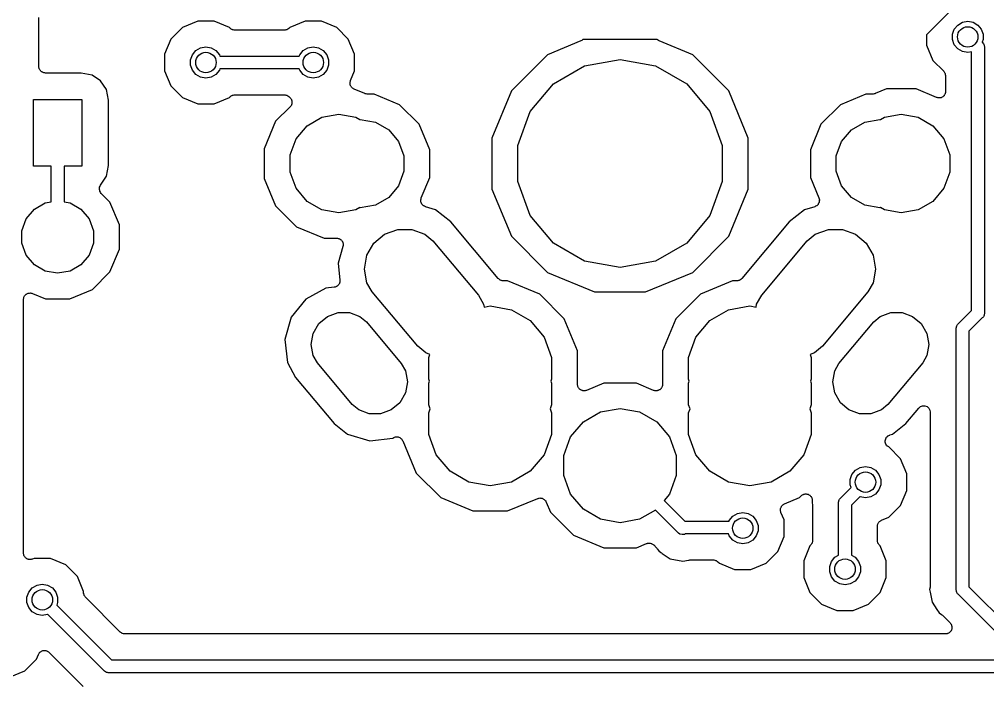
# Model space of a CAD drawing. Extents: x 61 to 194, y -153 to -61.
# Drawn here: x 134.25 to 153.19, y -120.52 to -107.56 of the extents above; entities that cross this region are included whole.
import ezdxf

# ---------------------------------------------------------------- set-up
doc = ezdxf.new("R2010")
doc.units = 0
doc.header["$MEASUREMENT"] = 0
doc.layers.add('BLACK', color=7, linetype='CONTINUOUS')

msp = doc.modelspace()

# ---------------------------------------------------------------- linework, layer by layer
at = {"layer": 'BLACK', "linetype": 'CONTINUOUS'}
for p, q in [((152.569, -107.284), (151.992, -107.862)), ((134.633, -108.478), (134.633, -107.522)), ((137.442, -107.715), (137.215, -107.942)), ((137.739, -107.592), (137.442, -107.715)), ((138.061, -107.592), (137.739, -107.592)), ((138.358, -107.715), (138.061, -107.592)), ((138.372, -107.73), (138.358, -107.715)), ((138.377, -107.733), (138.372, -107.73)), ((138.381, -107.737), (138.377, -107.733)), ((138.395, -107.746), (138.381, -107.737)), ((138.409, -107.755), (138.395, -107.746)), ((138.414, -107.757), (138.409, -107.755)), ((138.419, -107.759), (138.414, -107.757)), ((138.435, -107.762), (138.419, -107.759)), ((139.481, -107.759), (139.465, -107.762)), ((139.486, -107.757), (139.481, -107.759)), ((139.491, -107.755), (139.486, -107.757)), ((139.505, -107.746), (139.491, -107.755)), ((139.519, -107.737), (139.505, -107.746)), ((139.523, -107.733), (139.519, -107.737)), ((139.528, -107.73), (139.523, -107.733)), ((139.542, -107.715), (139.528, -107.73)), ((139.839, -107.592), (139.542, -107.715)), ((140.161, -107.592), (139.839, -107.592)), ((140.458, -107.715), (140.161, -107.592)), ((140.685, -107.942), (140.458, -107.715)), ((152.5, -107.847), (152.536, -107.748)), ((152.536, -107.748), (152.604, -107.667)), ((152.604, -107.667), (152.696, -107.614)), ((152.696, -107.614), (152.8, -107.595)), ((152.8, -107.595), (152.904, -107.614)), ((152.904, -107.614), (152.996, -107.667)), ((152.996, -107.667), (153.064, -107.748)), ((153.064, -107.748), (153.1, -107.847)), ((137.215, -107.942), (137.092, -108.239)), ((138.451, -107.767), (138.435, -107.762)), ((138.457, -107.766), (138.451, -107.767)), ((138.462, -107.767), (138.457, -107.766)), ((139.438, -107.767), (138.462, -107.767)), ((139.443, -107.766), (139.438, -107.767)), ((139.449, -107.767), (139.443, -107.766)), ((139.465, -107.762), (139.449, -107.767)), ((140.808, -108.239), (140.685, -107.942)), ((151.992, -107.862), (151.992, -108.061)), ((152.5, -107.953), (152.5, -107.847)), ((153.1, -107.847), (153.1, -107.953)), ((137.704, -108.167), (137.796, -108.114)), ((137.796, -108.114), (137.9, -108.095)), ((137.9, -108.095), (138.004, -108.114)), ((138.004, -108.114), (138.096, -108.167)), ((139.804, -108.167), (139.896, -108.114)), ((139.896, -108.114), (140, -108.095)), ((140, -108.095), (140.104, -108.114)), ((140.104, -108.114), (140.196, -108.167)), ((145.235, -107.977), (144.579, -108.249)), ((145.251, -107.967), (145.235, -107.977)), ((145.268, -107.957), (145.251, -107.967)), ((145.27, -107.955), (145.268, -107.957)), ((145.272, -107.954), (145.27, -107.955)), ((145.275, -107.95), (145.272, -107.954)), ((146.725, -107.95), (145.275, -107.95)), ((146.728, -107.954), (146.725, -107.95)), ((146.73, -107.955), (146.728, -107.954)), ((146.732, -107.957), (146.73, -107.955)), ((146.749, -107.967), (146.732, -107.957)), ((146.765, -107.977), (146.749, -107.967)), ((147.421, -108.249), (146.765, -107.977)), ((151.992, -108.061), (152.115, -108.358)), ((152.536, -108.052), (152.5, -107.953)), ((152.604, -108.133), (152.536, -108.052)), ((152.696, -108.186), (152.604, -108.133)), ((153.1, -107.953), (153.081, -108.004)), ((153.081, -108.004), (153.085, -108.008)), ((153.085, -108.008), (153.097, -108.018)), ((153.097, -108.018), (153.106, -108.033)), ((153.106, -108.033), (153.115, -108.046)), ((153.115, -108.046), (153.116, -108.052)), ((153.116, -108.052), (153.119, -108.057)), ((153.119, -108.057), (153.122, -108.073)), ((153.122, -108.073), (153.126, -108.089)), ((153.126, -108.089), (153.125, -108.105)), ((153.125, -108.105), (153.125, -113.295)), ((137.092, -108.239), (137.092, -108.561)), ((137.6, -108.347), (137.636, -108.248)), ((137.636, -108.248), (137.704, -108.167)), ((138.096, -108.167), (138.164, -108.248)), ((138.164, -108.248), (138.174, -108.275)), ((138.174, -108.275), (139.726, -108.275)), ((139.726, -108.275), (139.736, -108.248)), ((139.736, -108.248), (139.804, -108.167)), ((140.196, -108.167), (140.264, -108.248)), ((140.264, -108.248), (140.3, -108.347)), ((140.808, -108.561), (140.808, -108.239)), ((144.579, -108.249), (143.874, -108.954)), ((148.126, -108.954), (147.421, -108.249)), ((152.8, -108.205), (152.696, -108.186)), ((152.875, -108.191), (152.8, -108.205)), ((152.875, -113.248), (152.875, -108.191)), ((134.635, -108.489), (134.633, -108.478)), ((134.635, -108.5), (134.635, -108.489)), ((134.639, -108.51), (134.635, -108.5)), ((134.641, -108.521), (134.639, -108.51)), ((137.6, -108.453), (137.6, -108.347)), ((137.636, -108.552), (137.6, -108.453)), ((140.3, -108.453), (140.264, -108.552)), ((140.3, -108.347), (140.3, -108.453)), ((144.695, -108.819), (145.305, -108.467)), ((145.305, -108.467), (146, -108.344)), ((146, -108.344), (146.695, -108.467)), ((146.695, -108.467), (147.305, -108.819)), ((152.115, -108.358), (152.33, -108.572)), ((134.646, -108.531), (134.641, -108.521)), ((134.65, -108.541), (134.646, -108.531)), ((134.657, -108.55), (134.65, -108.541)), ((134.663, -108.559), (134.657, -108.55)), ((134.671, -108.566), (134.663, -108.559)), ((134.678, -108.575), (134.671, -108.566)), ((134.688, -108.58), (134.678, -108.575)), ((134.696, -108.588), (134.688, -108.58)), ((134.707, -108.591), (134.696, -108.588)), ((134.717, -108.597), (134.707, -108.591)), ((134.728, -108.599), (134.717, -108.597)), ((134.738, -108.603), (134.728, -108.599)), ((134.749, -108.603), (134.738, -108.603)), ((134.76, -108.605), (134.749, -108.603)), ((135.462, -108.605), (134.76, -108.605)), ((135.673, -108.646), (135.462, -108.605)), ((135.841, -108.759), (135.673, -108.646)), ((137.092, -108.561), (137.215, -108.858)), ((137.704, -108.633), (137.636, -108.552)), ((137.796, -108.686), (137.704, -108.633)), ((137.9, -108.705), (137.796, -108.686)), ((138.004, -108.686), (137.9, -108.705)), ((138.096, -108.633), (138.004, -108.686)), ((138.164, -108.552), (138.096, -108.633)), ((138.174, -108.525), (138.164, -108.552)), ((139.726, -108.525), (138.174, -108.525)), ((139.736, -108.552), (139.726, -108.525)), ((139.804, -108.633), (139.736, -108.552)), ((139.896, -108.686), (139.804, -108.633)), ((140, -108.705), (139.896, -108.686)), ((140.104, -108.686), (140, -108.705)), ((140.196, -108.633), (140.104, -108.686)), ((140.264, -108.552), (140.196, -108.633)), ((140.728, -108.754), (140.808, -108.561)), ((152.33, -108.572), (152.333, -108.577)), ((152.333, -108.577), (152.337, -108.581)), ((152.337, -108.581), (152.346, -108.595)), ((152.346, -108.595), (152.355, -108.609)), ((152.355, -108.609), (152.357, -108.614)), ((152.357, -108.614), (152.359, -108.619)), ((152.359, -108.619), (152.362, -108.635)), ((152.362, -108.635), (152.367, -108.651)), ((152.367, -108.651), (152.366, -108.657)), ((152.366, -108.657), (152.367, -108.662)), ((152.367, -108.662), (152.367, -108.966)), ((135.954, -108.927), (135.841, -108.759)), ((137.215, -108.858), (137.442, -109.085)), ((140.718, -108.797), (140.721, -108.786)), ((140.72, -108.808), (140.718, -108.797)), ((140.719, -108.819), (140.72, -108.808)), ((140.723, -108.83), (140.719, -108.819)), ((140.721, -108.775), (140.726, -108.765)), ((140.721, -108.786), (140.721, -108.775)), ((140.724, -108.841), (140.723, -108.83)), ((140.729, -108.85), (140.724, -108.841)), ((140.726, -108.765), (140.728, -108.754)), ((140.733, -108.861), (140.729, -108.85)), ((140.739, -108.87), (140.733, -108.861)), ((140.745, -108.88), (140.739, -108.87)), ((140.753, -108.887), (140.745, -108.88)), ((140.76, -108.896), (140.753, -108.887)), ((140.769, -108.902), (140.76, -108.896)), ((144.241, -109.36), (144.695, -108.819)), ((147.305, -108.819), (147.759, -109.36)), ((135.995, -109.138), (135.954, -108.927)), ((137.442, -109.085), (137.739, -109.208)), ((138.061, -109.208), (138.358, -109.085)), ((138.358, -109.085), (138.372, -109.07)), ((138.372, -109.07), (138.377, -109.067)), ((138.377, -109.067), (138.381, -109.063)), ((138.381, -109.063), (138.395, -109.054)), ((138.395, -109.054), (138.409, -109.045)), ((138.409, -109.045), (138.414, -109.043)), ((138.414, -109.043), (138.419, -109.041)), ((138.419, -109.041), (138.435, -109.038)), ((138.435, -109.038), (138.451, -109.033)), ((138.451, -109.033), (138.457, -109.034)), ((138.457, -109.034), (138.462, -109.033)), ((138.462, -109.033), (139.438, -109.033)), ((139.438, -109.033), (139.443, -109.034)), ((139.443, -109.034), (139.449, -109.033)), ((139.449, -109.033), (139.465, -109.038)), ((139.465, -109.038), (139.481, -109.041)), ((139.481, -109.041), (139.486, -109.043)), ((139.486, -109.043), (139.491, -109.045)), ((139.491, -109.045), (139.505, -109.054)), ((139.505, -109.054), (139.519, -109.063)), ((139.519, -109.063), (139.523, -109.067)), ((139.523, -109.067), (139.528, -109.07)), ((139.528, -109.07), (139.545, -109.088)), ((140.777, -108.91), (140.769, -108.902)), ((140.787, -108.914), (140.777, -108.91)), ((140.797, -108.92), (140.787, -108.914)), ((141.008, -109.007), (140.797, -108.92)), ((141.011, -109.008), (141.008, -109.007)), ((141.013, -109.009), (141.011, -109.008)), ((141.032, -109.013), (141.013, -109.009)), ((141.051, -109.017), (141.032, -109.013)), ((141.054, -109.017), (141.051, -109.017)), ((141.057, -109.017), (141.054, -109.017)), ((141.19, -109.017), (141.057, -109.017)), ((141.689, -109.224), (141.19, -109.017)), ((143.874, -108.954), (143.492, -109.876)), ((148.508, -109.876), (148.126, -108.954)), ((150.81, -109.017), (150.311, -109.224)), ((150.943, -109.017), (150.81, -109.017)), ((150.946, -109.017), (150.943, -109.017)), ((150.949, -109.017), (150.946, -109.017)), ((150.968, -109.013), (150.949, -109.017)), ((150.987, -109.009), (150.968, -109.013)), ((150.989, -109.008), (150.987, -109.009)), ((150.992, -109.007), (150.989, -109.008)), ((151.21, -108.917), (150.992, -109.007)), ((151.79, -108.917), (151.21, -108.917)), ((152.191, -109.083), (151.79, -108.917)), ((152.205, -109.086), (152.191, -109.083)), ((152.29, -109.081), (152.278, -109.087)), ((152.303, -109.076), (152.29, -109.081)), ((152.31, -109.071), (152.303, -109.076)), ((152.317, -109.067), (152.31, -109.071)), ((152.327, -109.056), (152.317, -109.067)), ((152.337, -109.048), (152.327, -109.056)), ((152.341, -109.04), (152.337, -109.048)), ((152.347, -109.034), (152.341, -109.04)), ((152.352, -109.021), (152.347, -109.034)), ((152.359, -109.009), (152.352, -109.021)), ((152.361, -109.001), (152.359, -109.009)), ((152.364, -108.993), (152.361, -109.001)), ((152.365, -108.98), (152.364, -108.993)), ((152.367, -108.966), (152.365, -108.98)), ((134.525, -110.425), (134.525, -109.125)), ((134.525, -109.125), (135.475, -109.125)), ((135.475, -109.125), (135.475, -110.425)), ((135.995, -110.412), (135.995, -109.138)), ((137.739, -109.208), (138.061, -109.208)), ((139.545, -109.268), (139.264, -109.549)), ((139.545, -109.088), (139.552, -109.097)), ((139.552, -109.259), (139.545, -109.268)), ((139.552, -109.097), (139.56, -109.105)), ((139.56, -109.251), (139.552, -109.259)), ((139.56, -109.105), (139.564, -109.115)), ((139.564, -109.241), (139.56, -109.251)), ((139.564, -109.115), (139.571, -109.124)), ((139.571, -109.232), (139.564, -109.241)), ((139.571, -109.124), (139.574, -109.135)), ((139.574, -109.221), (139.571, -109.232)), ((139.574, -109.135), (139.578, -109.145)), ((139.578, -109.211), (139.574, -109.221)), ((139.578, -109.145), (139.579, -109.156)), ((139.579, -109.2), (139.578, -109.211)), ((139.579, -109.156), (139.582, -109.167)), ((139.582, -109.189), (139.579, -109.2)), ((139.582, -109.167), (139.581, -109.178)), ((139.581, -109.178), (139.582, -109.189)), ((142.071, -109.606), (141.689, -109.224)), ((150.311, -109.224), (149.929, -109.606)), ((152.218, -109.091), (152.205, -109.086)), ((152.226, -109.091), (152.218, -109.091)), ((152.234, -109.093), (152.226, -109.091)), ((152.248, -109.091), (152.234, -109.093)), ((152.262, -109.091), (152.248, -109.091)), ((152.27, -109.088), (152.262, -109.091)), ((152.278, -109.087), (152.27, -109.088)), ((140.17, -109.469), (140.5, -109.41)), ((140.5, -109.41), (140.83, -109.469)), ((144, -110.022), (144.241, -109.36)), ((147.759, -109.36), (148, -110.022)), ((151.17, -109.469), (151.5, -109.41)), ((151.5, -109.41), (151.83, -109.469)), ((139.264, -109.549), (139.042, -110.085)), ((139.665, -109.893), (139.88, -109.636)), ((139.88, -109.636), (140.17, -109.469)), ((140.83, -109.469), (140.909, -109.514)), ((140.909, -109.514), (140.92, -109.512)), ((140.92, -109.512), (141.215, -109.564)), ((141.215, -109.564), (141.475, -109.714)), ((142.278, -110.105), (142.071, -109.606)), ((149.929, -109.606), (149.722, -110.105)), ((150.525, -109.714), (150.785, -109.564)), ((150.785, -109.564), (151.08, -109.512)), ((151.08, -109.512), (151.091, -109.514)), ((151.091, -109.514), (151.17, -109.469)), ((151.83, -109.469), (152.12, -109.636)), ((152.12, -109.636), (152.335, -109.893)), ((141.475, -109.714), (141.667, -109.943)), ((150.333, -109.943), (150.525, -109.714)), ((139.55, -110.207), (139.665, -109.893)), ((141.667, -109.943), (141.77, -110.225)), ((143.492, -109.876), (143.492, -110.874)), ((144, -110.728), (144, -110.022)), ((148, -110.022), (148, -110.728)), ((148.508, -110.874), (148.508, -109.876)), ((150.23, -110.225), (150.333, -109.943)), ((152.335, -109.893), (152.45, -110.207)), ((139.042, -110.085), (139.042, -110.665)), ((139.55, -110.543), (139.55, -110.207)), ((142.278, -110.645), (142.278, -110.105)), ((149.722, -110.105), (149.722, -110.645)), ((152.45, -110.207), (152.45, -110.543)), ((141.77, -110.225), (141.77, -110.525)), ((150.23, -110.525), (150.23, -110.225)), ((134.875, -110.425), (134.525, -110.425)), ((134.875, -111.123), (134.875, -110.425)), ((135.475, -110.425), (135.125, -110.425)), ((135.125, -110.425), (135.125, -111.123)), ((135.954, -110.623), (135.995, -110.412)), ((139.665, -110.857), (139.55, -110.543)), ((141.77, -110.525), (141.667, -110.807)), ((150.333, -110.807), (150.23, -110.525)), ((152.45, -110.543), (152.335, -110.857)), ((135.838, -110.797), (135.954, -110.623)), ((139.042, -110.665), (139.264, -111.201)), ((142.111, -111.047), (142.278, -110.645)), ((144.241, -111.39), (144, -110.728)), ((148, -110.728), (147.759, -111.39)), ((149.722, -110.645), (149.889, -111.047)), ((135.817, -110.878), (135.818, -110.858)), ((135.817, -110.88), (135.817, -110.878)), ((135.817, -110.881), (135.817, -110.88)), ((135.823, -110.901), (135.817, -110.881)), ((135.818, -110.858), (135.82, -110.837)), ((135.82, -110.834), (135.829, -110.816)), ((135.82, -110.836), (135.82, -110.834)), ((135.82, -110.837), (135.82, -110.836)), ((135.828, -110.921), (135.823, -110.901)), ((135.829, -110.922), (135.828, -110.921)), ((135.829, -110.816), (135.838, -110.797)), ((135.829, -110.923), (135.829, -110.922)), ((135.841, -110.94), (135.829, -110.923)), ((135.853, -110.957), (135.841, -110.94)), ((136.023, -111.127), (135.853, -110.957)), ((139.88, -111.114), (139.665, -110.857)), ((141.667, -110.807), (141.475, -111.036)), ((143.492, -110.874), (143.874, -111.796)), ((148.126, -111.796), (148.508, -110.874)), ((150.525, -111.036), (150.333, -110.807)), ((152.335, -110.857), (152.12, -111.114)), ((134.544, -111.267), (134.757, -111.143)), ((134.757, -111.143), (134.875, -111.123)), ((135.125, -111.123), (135.243, -111.143)), ((135.243, -111.143), (135.456, -111.267)), ((136.207, -111.57), (136.023, -111.127)), ((140.17, -111.281), (139.88, -111.114)), ((141.475, -111.036), (141.215, -111.186)), ((142.102, -111.082), (142.108, -111.065)), ((142.103, -111.086), (142.102, -111.082)), ((142.102, -111.09), (142.103, -111.086)), ((142.104, -111.108), (142.102, -111.09)), ((142.105, -111.126), (142.104, -111.108)), ((142.107, -111.13), (142.105, -111.126)), ((142.108, -111.134), (142.107, -111.13)), ((142.108, -111.065), (142.111, -111.047)), ((142.116, -111.15), (142.108, -111.134)), ((142.123, -111.166), (142.116, -111.15)), ((142.126, -111.17), (142.123, -111.166)), ((149.877, -111.166), (149.874, -111.17)), ((149.884, -111.15), (149.877, -111.166)), ((149.892, -111.134), (149.884, -111.15)), ((149.889, -111.047), (149.892, -111.065)), ((149.892, -111.065), (149.898, -111.082)), ((149.893, -111.13), (149.892, -111.134)), ((149.895, -111.126), (149.893, -111.13)), ((149.896, -111.108), (149.895, -111.126)), ((149.898, -111.09), (149.896, -111.108)), ((149.898, -111.082), (149.897, -111.086)), ((149.897, -111.086), (149.898, -111.09)), ((150.785, -111.186), (150.525, -111.036)), ((152.12, -111.114), (151.83, -111.281)), ((134.386, -111.455), (134.544, -111.267)), ((135.456, -111.267), (135.614, -111.455)), ((139.264, -111.201), (139.674, -111.611)), ((140.5, -111.34), (140.17, -111.281)), ((140.83, -111.281), (140.5, -111.34)), ((140.909, -111.236), (140.83, -111.281)), ((140.92, -111.238), (140.909, -111.236)), ((141.215, -111.186), (140.92, -111.238)), ((142.128, -111.173), (142.126, -111.17)), ((142.141, -111.185), (142.128, -111.173)), ((142.154, -111.198), (142.141, -111.185)), ((142.157, -111.2), (142.154, -111.198)), ((142.16, -111.203), (142.157, -111.2)), ((142.177, -111.21), (142.16, -111.203)), ((142.193, -111.218), (142.177, -111.21)), ((142.392, -111.276), (142.193, -111.218)), ((142.69, -111.515), (142.392, -111.276)), ((149.608, -111.276), (149.31, -111.515)), ((149.807, -111.218), (149.608, -111.276)), ((149.823, -111.21), (149.807, -111.218)), ((149.84, -111.203), (149.823, -111.21)), ((149.843, -111.2), (149.84, -111.203)), ((149.846, -111.198), (149.843, -111.2)), ((149.859, -111.185), (149.846, -111.198)), ((149.872, -111.173), (149.859, -111.185)), ((149.874, -111.17), (149.872, -111.173)), ((151.08, -111.238), (150.785, -111.186)), ((151.091, -111.236), (151.08, -111.238)), ((151.17, -111.281), (151.091, -111.236)), ((151.5, -111.34), (151.17, -111.281)), ((151.83, -111.281), (151.5, -111.34)), ((134.302, -111.687), (134.386, -111.455)), ((135.614, -111.455), (135.698, -111.687)), ((143.619, -112.622), (142.69, -111.515)), ((144.695, -111.931), (144.241, -111.39)), ((147.759, -111.39), (147.305, -111.931)), ((149.31, -111.515), (148.381, -112.622)), ((134.302, -111.933), (134.302, -111.687)), ((135.698, -111.687), (135.698, -111.933)), ((136.207, -112.05), (136.207, -111.57)), ((139.674, -111.611), (140.21, -111.833)), ((141.395, -111.755), (141.652, -111.661)), ((141.652, -111.661), (141.925, -111.661)), ((141.925, -111.661), (142.182, -111.755)), ((149.818, -111.755), (150.075, -111.661)), ((150.075, -111.661), (150.348, -111.661)), ((150.348, -111.661), (150.605, -111.755)), ((140.21, -111.833), (140.458, -111.833)), ((140.458, -111.833), (140.465, -111.834)), ((140.465, -111.834), (140.472, -111.834)), ((140.472, -111.834), (140.487, -111.838)), ((140.487, -111.838), (140.502, -111.841)), ((140.502, -111.841), (140.508, -111.844)), ((140.508, -111.844), (140.515, -111.846)), ((140.515, -111.846), (140.527, -111.855)), ((140.527, -111.855), (140.54, -111.863)), ((140.54, -111.863), (140.545, -111.868)), ((140.545, -111.868), (140.55, -111.872)), ((140.55, -111.872), (140.559, -111.885)), ((140.559, -111.885), (140.568, -111.896)), ((140.568, -111.896), (140.571, -111.903)), ((140.571, -111.903), (140.575, -111.909)), ((140.575, -111.909), (140.578, -111.924)), ((140.578, -111.924), (140.583, -111.938)), ((141.185, -111.93), (141.395, -111.755)), ((142.182, -111.755), (142.338, -111.886)), ((142.338, -111.886), (143.229, -112.948)), ((143.874, -111.796), (144.579, -112.501)), ((147.421, -112.501), (148.126, -111.796)), ((148.771, -112.948), (149.662, -111.886)), ((149.662, -111.886), (149.818, -111.755)), ((150.605, -111.755), (150.815, -111.93)), ((134.386, -112.165), (134.302, -111.933)), ((135.698, -111.933), (135.614, -112.165)), ((136.023, -112.493), (136.207, -112.05)), ((140.58, -111.996), (140.485, -112.322)), ((140.581, -111.989), (140.58, -111.996)), ((140.583, -111.982), (140.581, -111.989)), ((140.583, -111.938), (140.583, -111.945)), ((140.583, -111.945), (140.585, -111.952)), ((140.585, -111.952), (140.583, -111.967)), ((140.583, -111.967), (140.583, -111.982)), ((141.049, -112.167), (141.185, -111.93)), ((145.305, -112.283), (144.695, -111.931)), ((147.305, -111.931), (146.695, -112.283)), ((150.815, -111.93), (150.951, -112.167)), ((134.544, -112.353), (134.386, -112.165)), ((135.614, -112.165), (135.456, -112.353)), ((141.001, -112.436), (141.049, -112.167)), ((146, -112.406), (145.305, -112.283)), ((146.695, -112.283), (146, -112.406)), ((150.951, -112.167), (150.999, -112.436)), ((134.757, -112.477), (134.544, -112.353)), ((135, -112.519), (134.757, -112.477)), ((135.243, -112.477), (135, -112.519)), ((135.456, -112.353), (135.243, -112.477)), ((135.683, -112.833), (136.023, -112.493)), ((140.485, -112.322), (140.521, -112.652)), ((141.049, -112.705), (141.001, -112.436)), ((150.999, -112.436), (150.951, -112.705)), ((140.522, -112.674), (140.519, -112.685)), ((140.521, -112.652), (140.52, -112.663)), ((140.52, -112.663), (140.522, -112.674)), ((143.627, -112.629), (143.619, -112.622)), ((143.634, -112.637), (143.627, -112.629)), ((143.644, -112.643), (143.634, -112.637)), ((143.652, -112.65), (143.644, -112.643)), ((143.663, -112.654), (143.652, -112.65)), ((143.673, -112.659), (143.663, -112.654)), ((143.683, -112.661), (143.673, -112.659)), ((143.694, -112.665), (143.683, -112.661)), ((143.705, -112.665), (143.694, -112.665)), ((143.716, -112.667), (143.705, -112.665)), ((143.8, -112.667), (143.716, -112.667)), ((144.428, -112.927), (143.8, -112.667)), ((144.579, -112.501), (145.501, -112.883)), ((146.499, -112.883), (147.421, -112.501)), ((148.2, -112.667), (147.572, -112.927)), ((148.284, -112.667), (148.2, -112.667)), ((148.295, -112.665), (148.284, -112.667)), ((148.306, -112.665), (148.295, -112.665)), ((148.317, -112.661), (148.306, -112.665)), ((148.327, -112.659), (148.317, -112.661)), ((148.337, -112.654), (148.327, -112.659)), ((148.348, -112.65), (148.337, -112.654)), ((148.356, -112.643), (148.348, -112.65)), ((148.366, -112.637), (148.356, -112.643)), ((148.373, -112.629), (148.366, -112.637)), ((148.381, -112.622), (148.373, -112.629)), ((135.24, -113.016), (135.683, -112.833)), ((140.247, -112.809), (139.852, -113.026)), ((140.409, -112.792), (140.247, -112.809)), ((140.419, -112.789), (140.409, -112.792)), ((140.43, -112.787), (140.419, -112.789)), ((140.44, -112.782), (140.43, -112.787)), ((140.451, -112.779), (140.44, -112.782)), ((140.46, -112.773), (140.451, -112.779)), ((140.47, -112.768), (140.46, -112.773)), ((140.478, -112.76), (140.47, -112.768)), ((140.487, -112.753), (140.478, -112.76)), ((140.493, -112.744), (140.487, -112.753)), ((140.501, -112.736), (140.493, -112.744)), ((140.505, -112.726), (140.501, -112.736)), ((140.511, -112.717), (140.505, -112.726)), ((140.514, -112.706), (140.511, -112.717)), ((140.518, -112.696), (140.514, -112.706)), ((140.519, -112.685), (140.518, -112.696)), ((141.151, -112.882), (141.049, -112.705)), ((150.951, -112.705), (150.849, -112.882)), ((134.333, -113.03), (134.335, -113.016)), ((134.333, -117.987), (134.333, -113.03)), ((134.335, -113.016), (134.336, -113.002)), ((134.336, -113.002), (134.339, -112.994)), ((134.339, -112.994), (134.341, -112.986)), ((134.341, -112.986), (134.348, -112.974)), ((134.348, -112.974), (134.353, -112.961)), ((134.353, -112.961), (134.359, -112.955)), ((134.359, -112.955), (134.363, -112.948)), ((134.363, -112.948), (134.373, -112.939)), ((134.373, -112.939), (134.383, -112.929)), ((134.383, -112.929), (134.39, -112.925)), ((134.39, -112.925), (134.397, -112.92)), ((134.397, -112.92), (134.41, -112.915)), ((134.41, -112.915), (134.422, -112.909)), ((134.422, -112.909), (134.43, -112.907)), ((134.43, -112.907), (134.438, -112.905)), ((134.438, -112.905), (134.452, -112.905)), ((134.452, -112.905), (134.466, -112.903)), ((134.466, -112.903), (134.474, -112.905)), ((134.474, -112.905), (134.482, -112.905)), ((134.482, -112.905), (134.495, -112.909)), ((134.495, -112.909), (134.509, -112.912)), ((134.509, -112.912), (134.76, -113.016)), ((134.76, -113.016), (135.24, -113.016)), ((139.852, -113.026), (139.57, -113.378)), ((142.042, -113.944), (141.151, -112.882)), ((143.229, -112.948), (143.331, -113.125)), ((144.908, -113.407), (144.428, -112.927)), ((145.501, -112.883), (146.499, -112.883)), ((147.572, -112.927), (147.092, -113.407)), ((148.669, -113.125), (148.771, -112.948)), ((150.849, -112.882), (149.958, -113.944)), ((143.331, -113.125), (143.341, -113.178)), ((143.341, -113.178), (143.46, -113.156)), ((143.46, -113.156), (143.877, -113.23)), ((143.877, -113.23), (144.243, -113.442)), ((147.757, -113.442), (148.123, -113.23)), ((148.123, -113.23), (148.54, -113.156)), ((148.54, -113.156), (148.659, -113.178)), ((148.659, -113.178), (148.669, -113.125)), ((152.615, -113.508), (152.875, -113.248)), ((139.57, -113.378), (139.444, -113.81)), ((140.109, -113.503), (140.277, -113.362)), ((140.277, -113.362), (140.484, -113.286)), ((140.484, -113.286), (140.705, -113.286)), ((140.705, -113.286), (140.912, -113.362)), ((140.912, -113.362), (141.038, -113.468)), ((145.168, -114.035), (144.908, -113.407)), ((147.092, -113.407), (146.832, -114.035)), ((150.962, -113.468), (151.088, -113.362)), ((151.088, -113.362), (151.295, -113.286)), ((151.295, -113.286), (151.516, -113.286)), ((151.516, -113.286), (151.723, -113.362)), ((151.723, -113.362), (151.891, -113.503)), ((153.085, -113.392), (152.825, -113.652)), ((153.097, -113.382), (153.085, -113.392)), ((153.106, -113.367), (153.097, -113.382)), ((153.115, -113.354), (153.106, -113.367)), ((153.116, -113.348), (153.115, -113.354)), ((153.119, -113.343), (153.116, -113.348)), ((153.122, -113.327), (153.119, -113.343)), ((153.126, -113.311), (153.122, -113.327)), ((153.125, -113.295), (153.126, -113.311)), ((139.998, -113.694), (140.109, -113.503)), ((141.038, -113.468), (141.719, -114.279)), ((144.243, -113.442), (144.515, -113.766)), ((147.485, -113.766), (147.757, -113.442)), ((150.281, -114.279), (150.962, -113.468)), ((151.891, -113.503), (152.002, -113.694)), ((152.574, -113.589), (152.578, -113.573)), ((152.575, -113.605), (152.574, -113.589)), ((152.575, -118.695), (152.575, -113.605)), ((152.578, -113.573), (152.581, -113.557)), ((152.581, -113.557), (152.584, -113.552)), ((152.584, -113.552), (152.585, -113.546)), ((152.585, -113.546), (152.594, -113.533)), ((152.594, -113.533), (152.603, -113.518)), ((152.603, -113.518), (152.615, -113.508)), ((139.444, -113.81), (139.493, -114.259)), ((139.96, -113.911), (139.998, -113.694)), ((144.515, -113.766), (144.66, -114.163)), ((147.34, -114.163), (147.485, -113.766)), ((152.002, -113.694), (152.04, -113.911)), ((152.825, -113.652), (152.825, -118.648)), ((139.998, -114.128), (139.96, -113.911)), ((142.198, -114.075), (142.042, -113.944)), ((149.958, -113.944), (149.802, -114.075)), ((152.04, -113.911), (152.002, -114.128)), ((140.081, -114.271), (139.998, -114.128)), ((142.281, -114.105), (142.198, -114.075)), ((142.26, -114.163), (142.281, -114.105)), ((142.26, -114.587), (142.26, -114.163)), ((144.66, -114.163), (144.66, -114.587)), ((145.168, -114.689), (145.168, -114.035)), ((146.832, -114.035), (146.832, -114.689)), ((147.34, -114.587), (147.34, -114.163)), ((149.802, -114.075), (149.719, -114.105)), ((149.719, -114.105), (149.74, -114.163)), ((149.74, -114.163), (149.74, -114.587)), ((152.002, -114.128), (151.919, -114.271)), ((139.493, -114.259), (139.655, -114.554)), ((140.762, -115.082), (140.081, -114.271)), ((141.719, -114.279), (141.802, -114.422)), ((150.198, -114.422), (150.281, -114.279)), ((151.919, -114.271), (151.238, -115.082)), ((139.655, -114.554), (140.409, -115.453)), ((141.802, -114.422), (141.84, -114.639)), ((150.16, -114.639), (150.198, -114.422)), ((141.84, -114.639), (141.802, -114.856)), ((142.274, -114.625), (142.26, -114.587)), ((142.26, -114.663), (142.274, -114.625)), ((142.26, -115.087), (142.26, -114.663)), ((144.66, -114.587), (144.646, -114.625)), ((144.646, -114.625), (144.66, -114.663)), ((144.66, -114.663), (144.66, -115.087)), ((145.17, -114.703), (145.168, -114.689)), ((145.171, -114.717), (145.17, -114.703)), ((145.174, -114.724), (145.171, -114.717)), ((145.176, -114.733), (145.174, -114.724)), ((145.183, -114.745), (145.176, -114.733)), ((145.188, -114.757), (145.183, -114.745)), ((145.194, -114.763), (145.188, -114.757)), ((145.198, -114.771), (145.194, -114.763)), ((145.68, -114.667), (145.344, -114.806)), ((146.32, -114.667), (145.68, -114.667)), ((146.656, -114.806), (146.32, -114.667)), ((146.806, -114.763), (146.802, -114.771)), ((146.812, -114.757), (146.806, -114.763)), ((146.817, -114.745), (146.812, -114.757)), ((146.824, -114.733), (146.817, -114.745)), ((146.826, -114.724), (146.824, -114.733)), ((146.829, -114.717), (146.826, -114.724)), ((146.83, -114.703), (146.829, -114.717)), ((146.832, -114.689), (146.83, -114.703)), ((147.354, -114.625), (147.34, -114.587)), ((147.34, -114.663), (147.354, -114.625)), ((147.34, -115.087), (147.34, -114.663)), ((149.74, -114.587), (149.726, -114.625)), ((149.726, -114.625), (149.74, -114.663)), ((149.74, -114.663), (149.74, -115.087)), ((150.198, -114.856), (150.16, -114.639)), ((141.802, -114.856), (141.691, -115.047)), ((145.208, -114.78), (145.198, -114.771)), ((145.218, -114.79), (145.208, -114.78)), ((145.225, -114.794), (145.218, -114.79)), ((145.231, -114.799), (145.225, -114.794)), ((145.245, -114.804), (145.231, -114.799)), ((145.257, -114.81), (145.245, -114.804)), ((145.265, -114.811), (145.257, -114.81)), ((145.273, -114.814), (145.265, -114.811)), ((145.287, -114.814), (145.273, -114.814)), ((145.301, -114.816), (145.287, -114.814)), ((145.309, -114.814), (145.301, -114.816)), ((145.317, -114.814), (145.309, -114.814)), ((145.33, -114.809), (145.317, -114.814)), ((145.344, -114.806), (145.33, -114.809)), ((146.67, -114.809), (146.656, -114.806)), ((146.683, -114.814), (146.67, -114.809)), ((146.691, -114.814), (146.683, -114.814)), ((146.699, -114.816), (146.691, -114.814)), ((146.713, -114.814), (146.699, -114.816)), ((146.727, -114.814), (146.713, -114.814)), ((146.735, -114.811), (146.727, -114.814)), ((146.743, -114.81), (146.735, -114.811)), ((146.755, -114.804), (146.743, -114.81)), ((146.768, -114.799), (146.755, -114.804)), ((146.775, -114.794), (146.768, -114.799)), ((146.782, -114.79), (146.775, -114.794)), ((146.792, -114.78), (146.782, -114.79)), ((146.802, -114.771), (146.792, -114.78)), ((150.309, -115.047), (150.198, -114.856)), ((140.888, -115.188), (140.762, -115.082)), ((141.691, -115.047), (141.523, -115.188)), ((142.289, -115.165), (142.26, -115.087)), ((144.66, -115.087), (144.631, -115.165)), ((147.369, -115.165), (147.34, -115.087)), ((149.74, -115.087), (149.711, -115.165)), ((150.477, -115.188), (150.309, -115.047)), ((151.238, -115.082), (151.112, -115.188)), ((151.843, -115.153), (151.861, -115.137)), ((151.861, -115.137), (151.876, -115.124)), ((151.876, -115.124), (151.918, -115.109)), ((151.918, -115.109), (151.962, -115.109)), ((151.962, -115.109), (152.004, -115.124)), ((152.004, -115.124), (152.037, -115.153)), ((141.095, -115.264), (140.888, -115.188)), ((141.316, -115.264), (141.095, -115.264)), ((141.523, -115.188), (141.316, -115.264)), ((142.26, -115.243), (142.289, -115.165)), ((142.26, -115.667), (142.26, -115.243)), ((144.631, -115.165), (144.66, -115.243)), ((144.66, -115.243), (144.66, -115.667)), ((145.282, -115.419), (145.618, -115.225)), ((145.618, -115.225), (146, -115.158)), ((146, -115.158), (146.382, -115.225)), ((146.382, -115.225), (146.718, -115.419)), ((147.34, -115.243), (147.369, -115.165)), ((147.34, -115.667), (147.34, -115.243)), ((149.711, -115.165), (149.74, -115.243)), ((149.74, -115.243), (149.74, -115.667)), ((150.684, -115.264), (150.477, -115.188)), ((150.905, -115.264), (150.684, -115.264)), ((151.112, -115.188), (150.905, -115.264)), ((151.591, -115.453), (151.843, -115.153)), ((151.843, -115.153), (151.843, -115.153)), ((152.037, -115.153), (152.053, -115.18)), ((152.053, -115.18), (152.059, -115.191)), ((152.059, -115.191), (152.067, -115.234)), ((152.067, -115.234), (152.067, -118.625)), ((140.409, -115.453), (140.672, -115.664)), ((145.033, -115.717), (145.282, -115.419)), ((146.718, -115.419), (146.967, -115.717)), ((151.328, -115.664), (151.591, -115.453)), ((140.672, -115.664), (141.105, -115.79)), ((142.405, -116.064), (142.26, -115.667)), ((144.66, -115.667), (144.515, -116.064)), ((147.485, -116.064), (147.34, -115.667)), ((149.74, -115.667), (149.595, -116.064)), ((151.221, -115.715), (151.235, -115.7)), ((151.235, -115.7), (151.237, -115.699)), ((151.237, -115.699), (151.238, -115.698)), ((151.238, -115.698), (151.256, -115.689)), ((151.256, -115.689), (151.274, -115.679)), ((151.274, -115.679), (151.276, -115.679)), ((151.276, -115.679), (151.277, -115.678)), ((151.277, -115.678), (151.328, -115.664)), ((141.105, -115.79), (141.553, -115.741)), ((141.553, -115.741), (141.573, -115.73)), ((141.573, -115.73), (141.59, -115.724)), ((141.59, -115.724), (141.606, -115.717)), ((141.606, -115.717), (141.61, -115.717)), ((141.61, -115.717), (141.614, -115.715)), ((141.614, -115.715), (141.632, -115.716)), ((141.632, -115.716), (141.65, -115.715)), ((141.65, -115.715), (141.654, -115.716)), ((141.654, -115.716), (141.658, -115.716)), ((141.658, -115.716), (141.675, -115.723)), ((141.675, -115.723), (141.692, -115.728)), ((141.692, -115.728), (141.696, -115.731)), ((141.696, -115.731), (141.7, -115.732)), ((141.7, -115.732), (141.713, -115.744)), ((141.713, -115.744), (141.727, -115.755)), ((141.727, -115.755), (141.73, -115.759)), ((141.73, -115.759), (141.733, -115.762)), ((141.733, -115.762), (141.741, -115.777)), ((141.741, -115.777), (141.751, -115.792)), ((141.751, -115.792), (142.012, -116.423)), ((144.9, -116.081), (145.033, -115.717)), ((146.967, -115.717), (147.1, -116.081)), ((151.186, -115.814), (151.188, -115.794)), ((151.187, -115.815), (151.186, -115.814)), ((151.187, -115.817), (151.187, -115.815)), ((151.193, -115.837), (151.187, -115.817)), ((151.188, -115.794), (151.189, -115.773)), ((151.189, -115.77), (151.198, -115.751)), ((151.189, -115.772), (151.189, -115.77)), ((151.189, -115.773), (151.189, -115.772)), ((151.199, -115.856), (151.193, -115.837)), ((151.198, -115.751), (151.206, -115.732)), ((151.2, -115.858), (151.199, -115.856)), ((151.2, -115.859), (151.2, -115.858)), ((151.213, -115.875), (151.2, -115.859)), ((151.206, -115.732), (151.207, -115.731)), ((151.207, -115.73), (151.221, -115.715)), ((151.207, -115.731), (151.207, -115.73)), ((151.225, -115.892), (151.213, -115.875)), ((151.226, -115.893), (151.225, -115.892)), ((151.227, -115.894), (151.226, -115.893)), ((151.244, -115.905), (151.227, -115.894)), ((142.677, -116.388), (142.405, -116.064)), ((144.515, -116.064), (144.243, -116.388)), ((144.9, -116.469), (144.9, -116.081)), ((147.1, -116.081), (147.1, -116.469)), ((147.757, -116.388), (147.485, -116.064)), ((149.595, -116.064), (149.323, -116.388)), ((151.255, -115.912), (151.244, -115.905)), ((151.485, -116.142), (151.255, -115.912)), ((151.608, -116.439), (151.485, -116.142)), ((142.012, -116.423), (142.492, -116.903)), ((143.043, -116.6), (142.677, -116.388)), ((144.243, -116.388), (143.877, -116.6)), ((145.033, -116.833), (144.9, -116.469)), ((147.1, -116.469), (146.967, -116.833)), ((148.123, -116.6), (147.757, -116.388)), ((149.323, -116.388), (148.957, -116.6)), ((150.5, -116.547), (150.536, -116.448)), ((150.536, -116.448), (150.604, -116.367)), ((150.604, -116.367), (150.696, -116.314)), ((150.696, -116.314), (150.8, -116.295)), ((150.8, -116.295), (150.904, -116.314)), ((150.904, -116.314), (150.996, -116.367)), ((150.996, -116.367), (151.064, -116.448)), ((151.064, -116.448), (151.1, -116.547)), ((151.608, -116.761), (151.608, -116.439)), ((143.46, -116.674), (143.043, -116.6)), ((143.877, -116.6), (143.46, -116.674)), ((148.54, -116.674), (148.123, -116.6)), ((148.957, -116.6), (148.54, -116.674)), ((150.5, -116.653), (150.5, -116.547)), ((150.519, -116.704), (150.5, -116.653)), ((151.1, -116.653), (151.064, -116.752)), ((151.1, -116.547), (151.1, -116.653)), ((145.282, -117.131), (145.033, -116.833)), ((146.967, -116.833), (146.861, -116.96)), ((149.554, -116.857), (149.568, -116.85)), ((149.568, -116.85), (149.58, -116.841)), ((149.58, -116.841), (149.587, -116.839)), ((149.587, -116.839), (149.593, -116.836)), ((149.593, -116.836), (149.608, -116.834)), ((149.608, -116.834), (149.623, -116.83)), ((149.623, -116.83), (149.63, -116.83)), ((149.63, -116.83), (149.637, -116.829)), ((149.637, -116.829), (149.652, -116.832)), ((149.652, -116.832), (149.667, -116.834)), ((149.667, -116.834), (149.673, -116.837)), ((149.673, -116.837), (149.68, -116.838)), ((149.68, -116.838), (149.693, -116.846)), ((149.693, -116.846), (149.707, -116.852)), ((150.315, -116.908), (150.519, -116.704)), ((150.996, -116.833), (150.904, -116.886)), ((151.064, -116.752), (150.996, -116.833)), ((151.485, -117.058), (151.608, -116.761)), ((142.492, -116.903), (143.12, -117.163)), ((143.8, -117.163), (144.389, -116.919)), ((144.389, -116.919), (144.4, -116.917)), ((144.4, -116.917), (144.41, -116.912)), ((144.41, -116.912), (144.421, -116.912)), ((144.421, -116.912), (144.432, -116.909)), ((144.432, -116.909), (144.443, -116.911)), ((144.443, -116.911), (144.454, -116.91)), ((144.454, -116.91), (144.465, -116.914)), ((144.465, -116.914), (144.476, -116.915)), ((144.476, -116.915), (144.485, -116.92)), ((144.485, -116.92), (144.496, -116.924)), ((144.496, -116.924), (144.505, -116.93)), ((144.505, -116.93), (144.515, -116.936)), ((144.515, -116.936), (144.522, -116.944)), ((144.522, -116.944), (144.531, -116.951)), ((144.531, -116.951), (144.537, -116.96)), ((144.537, -116.96), (144.545, -116.968)), ((144.545, -116.968), (144.549, -116.978)), ((144.549, -116.978), (144.555, -116.988)), ((144.555, -116.988), (144.637, -117.186)), ((146.861, -116.96), (147.264, -117.362)), ((149.187, -117.042), (149.195, -117.034)), ((149.195, -117.034), (149.206, -117.03)), ((149.206, -117.03), (149.215, -117.024)), ((149.215, -117.024), (149.508, -116.903)), ((149.508, -116.903), (149.544, -116.866)), ((149.544, -116.866), (149.55, -116.862)), ((149.55, -116.862), (149.554, -116.857)), ((149.707, -116.852), (149.712, -116.857)), ((149.712, -116.857), (149.718, -116.861)), ((149.718, -116.861), (149.727, -116.873)), ((149.727, -116.873), (149.738, -116.883)), ((149.738, -116.883), (149.741, -116.89)), ((149.741, -116.89), (149.745, -116.895)), ((149.745, -116.895), (149.75, -116.91)), ((149.75, -116.91), (149.756, -116.923)), ((149.758, -116.981), (149.755, -117)), ((149.755, -117), (149.765, -117.05)), ((149.756, -116.923), (149.757, -116.93)), ((149.757, -116.93), (149.759, -116.937)), ((149.759, -116.974), (149.758, -116.981)), ((149.759, -116.937), (149.759, -116.952)), ((149.759, -116.952), (149.76, -116.967)), ((149.76, -116.967), (149.759, -116.974)), ((150.274, -116.989), (150.278, -116.973)), ((150.275, -117.005), (150.274, -116.989)), ((150.275, -118.026), (150.275, -117.005)), ((150.278, -116.973), (150.281, -116.957)), ((150.281, -116.957), (150.284, -116.952)), ((150.284, -116.952), (150.285, -116.946)), ((150.285, -116.946), (150.294, -116.933)), ((150.294, -116.933), (150.303, -116.918)), ((150.303, -116.918), (150.315, -116.908)), ((150.692, -116.884), (150.525, -117.052)), ((150.696, -116.886), (150.692, -116.884)), ((150.8, -116.905), (150.696, -116.886)), ((150.904, -116.886), (150.8, -116.905)), ((143.12, -117.163), (143.8, -117.163)), ((144.637, -117.186), (145.089, -117.638)), ((145.618, -117.325), (145.282, -117.131)), ((146.693, -117.145), (146.382, -117.325)), ((147.12, -117.572), (146.693, -117.145)), ((148.204, -117.267), (148.296, -117.214)), ((148.296, -117.214), (148.4, -117.195)), ((148.4, -117.195), (148.504, -117.214)), ((148.504, -117.214), (148.596, -117.267)), ((149.137, -117.147), (149.138, -117.136)), ((149.139, -117.158), (149.137, -117.147)), ((149.138, -117.125), (149.141, -117.114)), ((149.138, -117.136), (149.138, -117.125)), ((149.14, -117.169), (149.139, -117.158)), ((149.144, -117.179), (149.14, -117.169)), ((149.141, -117.114), (149.142, -117.103)), ((149.142, -117.103), (149.148, -117.093)), ((149.146, -117.19), (149.144, -117.179)), ((149.208, -117.339), (149.146, -117.19)), ((149.148, -117.093), (149.151, -117.083)), ((149.151, -117.083), (149.158, -117.074)), ((149.158, -117.074), (149.163, -117.064)), ((149.163, -117.064), (149.171, -117.057)), ((149.171, -117.057), (149.178, -117.048)), ((149.178, -117.048), (149.187, -117.042)), ((149.765, -117.05), (149.765, -117.063)), ((149.765, -117.063), (149.767, -117.075)), ((149.767, -117.075), (149.767, -117.738)), ((150.525, -117.052), (150.525, -118.026)), ((151.258, -117.285), (151.485, -117.058)), ((146, -117.392), (145.618, -117.325)), ((146.382, -117.325), (146, -117.392)), ((147.264, -117.362), (148.131, -117.362)), ((148.131, -117.362), (148.136, -117.348)), ((148.136, -117.348), (148.204, -117.267)), ((148.596, -117.267), (148.664, -117.348)), ((148.664, -117.348), (148.7, -117.447)), ((149.208, -117.661), (149.208, -117.339)), ((151.041, -117.419), (151.045, -117.412)), ((151.045, -117.412), (151.047, -117.404)), ((151.047, -117.404), (151.056, -117.393)), ((151.056, -117.393), (151.063, -117.381)), ((151.063, -117.381), (151.069, -117.376)), ((151.069, -117.376), (151.074, -117.369)), ((151.074, -117.369), (151.086, -117.362)), ((151.086, -117.362), (151.096, -117.353)), ((151.096, -117.353), (151.104, -117.35)), ((151.104, -117.35), (151.111, -117.346)), ((151.111, -117.346), (151.258, -117.285)), ((147.131, -117.585), (147.12, -117.572)), ((147.136, -117.588), (147.131, -117.585)), ((147.144, -117.596), (147.136, -117.588)), ((147.171, -117.615), (147.144, -117.596)), ((148.7, -117.553), (148.664, -117.652)), ((148.7, -117.447), (148.7, -117.553)), ((151.033, -117.463), (151.034, -117.455)), ((151.033, -117.738), (151.033, -117.463)), ((151.034, -117.446), (151.038, -117.433)), ((151.034, -117.455), (151.034, -117.446)), ((151.038, -117.433), (151.041, -117.419)), ((145.089, -117.638), (145.68, -117.883)), ((146.527, -117.799), (146.535, -117.795)), ((146.535, -117.795), (146.549, -117.794)), ((146.549, -117.794), (146.562, -117.791)), ((146.562, -117.791), (146.571, -117.792)), ((146.571, -117.792), (146.579, -117.791)), ((146.579, -117.791), (146.592, -117.795)), ((146.592, -117.795), (146.606, -117.797)), ((146.606, -117.797), (146.614, -117.8)), ((147.214, -117.626), (147.171, -117.615)), ((147.258, -117.623), (147.214, -117.626)), ((147.28, -117.612), (147.258, -117.623)), ((148.122, -117.612), (147.28, -117.612)), ((148.136, -117.652), (148.122, -117.612)), ((148.204, -117.733), (148.136, -117.652)), ((148.296, -117.786), (148.204, -117.733)), ((148.4, -117.805), (148.296, -117.786)), ((148.504, -117.786), (148.4, -117.805)), ((148.596, -117.733), (148.504, -117.786)), ((148.664, -117.652), (148.596, -117.733)), ((149.085, -117.958), (149.208, -117.661)), ((149.755, -117.791), (149.746, -117.805)), ((149.757, -117.786), (149.755, -117.791)), ((149.759, -117.781), (149.757, -117.786)), ((149.762, -117.765), (149.759, -117.781)), ((149.767, -117.749), (149.762, -117.765)), ((149.767, -117.738), (149.766, -117.743)), ((149.766, -117.743), (149.767, -117.749)), ((151.034, -117.743), (151.033, -117.738)), ((151.033, -117.749), (151.034, -117.743)), ((151.038, -117.765), (151.033, -117.749)), ((151.041, -117.781), (151.038, -117.765)), ((151.043, -117.786), (151.041, -117.781)), ((151.045, -117.791), (151.043, -117.786)), ((151.054, -117.805), (151.045, -117.791)), ((145.68, -117.883), (146.32, -117.883)), ((146.32, -117.883), (146.519, -117.8)), ((146.519, -117.8), (146.527, -117.799)), ((146.614, -117.8), (146.622, -117.803)), ((146.622, -117.803), (146.633, -117.811)), ((146.633, -117.811), (146.645, -117.817)), ((146.645, -117.817), (146.651, -117.823)), ((146.651, -117.823), (146.658, -117.828)), ((146.658, -117.828), (146.712, -117.882)), ((146.712, -117.882), (146.719, -117.892)), ((146.719, -117.892), (146.728, -117.901)), ((146.728, -117.901), (146.756, -117.944)), ((146.756, -117.944), (146.799, -117.972)), ((146.799, -117.972), (146.808, -117.981)), ((146.808, -117.981), (146.818, -117.988)), ((148.858, -118.185), (149.085, -117.958)), ((149.715, -117.842), (149.592, -118.139)), ((149.73, -117.828), (149.715, -117.842)), ((149.733, -117.823), (149.73, -117.828)), ((149.737, -117.819), (149.733, -117.823)), ((149.746, -117.805), (149.737, -117.819)), ((151.063, -117.819), (151.054, -117.805)), ((151.067, -117.823), (151.063, -117.819)), ((151.07, -117.828), (151.067, -117.823)), ((151.085, -117.842), (151.07, -117.828)), ((151.208, -118.139), (151.085, -117.842)), ((134.335, -118.001), (134.333, -117.987)), ((134.336, -118.015), (134.335, -118.001)), ((134.339, -118.023), (134.336, -118.015)), ((134.341, -118.031), (134.339, -118.023)), ((134.348, -118.043), (134.341, -118.031)), ((134.353, -118.056), (134.348, -118.043)), ((134.359, -118.062), (134.353, -118.056)), ((134.363, -118.069), (134.359, -118.062)), ((134.373, -118.078), (134.363, -118.069)), ((134.383, -118.088), (134.373, -118.078)), ((134.39, -118.092), (134.383, -118.088)), ((134.397, -118.097), (134.39, -118.092)), ((134.41, -118.102), (134.397, -118.097)), ((134.422, -118.108), (134.41, -118.102)), ((134.43, -118.11), (134.422, -118.108)), ((134.438, -118.112), (134.43, -118.11)), ((134.452, -118.112), (134.438, -118.112)), ((134.466, -118.114), (134.452, -118.112)), ((134.474, -118.112), (134.466, -118.114)), ((134.482, -118.112), (134.474, -118.112)), ((134.495, -118.108), (134.482, -118.112)), ((134.509, -118.105), (134.495, -118.108)), ((134.539, -118.092), (134.509, -118.105)), ((134.861, -118.092), (134.539, -118.092)), ((135.158, -118.215), (134.861, -118.092)), ((146.818, -117.988), (146.821, -117.992)), ((146.821, -117.992), (146.978, -118.096)), ((146.978, -118.096), (147.225, -118.145)), ((147.225, -118.145), (147.338, -118.123)), ((147.338, -118.123), (147.35, -118.123)), ((147.35, -118.123), (147.363, -118.12)), ((147.363, -118.12), (147.825, -118.12)), ((147.825, -118.12), (147.831, -118.121)), ((147.831, -118.121), (147.836, -118.121)), ((147.836, -118.121), (147.852, -118.125)), ((147.852, -118.125), (147.869, -118.128)), ((147.869, -118.128), (147.873, -118.131)), ((147.873, -118.131), (147.879, -118.132)), ((147.879, -118.132), (147.892, -118.142)), ((147.892, -118.142), (147.907, -118.15)), ((147.907, -118.15), (147.91, -118.154)), ((147.91, -118.154), (147.915, -118.158)), ((147.915, -118.158), (147.942, -118.185)), ((149.592, -118.139), (149.592, -118.461)), ((150.1, -118.247), (150.136, -118.148)), ((150.136, -118.148), (150.204, -118.067)), ((150.204, -118.067), (150.275, -118.026)), ((150.525, -118.026), (150.596, -118.067)), ((150.596, -118.067), (150.664, -118.148)), ((150.664, -118.148), (150.7, -118.247)), ((151.208, -118.461), (151.208, -118.139)), ((135.385, -118.442), (135.158, -118.215)), ((147.942, -118.185), (148.239, -118.308)), ((148.239, -118.308), (148.561, -118.308)), ((148.561, -118.308), (148.858, -118.185)), ((150.1, -118.353), (150.1, -118.247)), ((150.136, -118.452), (150.1, -118.353)), ((150.7, -118.353), (150.664, -118.452)), ((150.7, -118.247), (150.7, -118.353)), ((135.508, -118.739), (135.385, -118.442)), ((149.592, -118.461), (149.715, -118.758)), ((150.204, -118.533), (150.136, -118.452)), ((150.296, -118.586), (150.204, -118.533)), ((150.596, -118.533), (150.504, -118.586)), ((150.664, -118.452), (150.596, -118.533)), ((151.085, -118.758), (151.208, -118.461)), ((134.436, -118.748), (134.504, -118.667)), ((134.504, -118.667), (134.596, -118.614)), ((134.596, -118.614), (134.7, -118.595)), ((134.7, -118.595), (134.804, -118.614)), ((134.804, -118.614), (134.896, -118.667)), ((134.896, -118.667), (134.964, -118.748)), ((135.508, -118.76), (135.508, -118.739)), ((150.4, -118.605), (150.296, -118.586)), ((150.504, -118.586), (150.4, -118.605)), ((152.065, -118.65), (152.055, -118.7)), ((152.055, -118.7), (152.065, -118.75)), ((152.067, -118.625), (152.065, -118.637)), ((152.065, -118.637), (152.065, -118.65)), ((152.574, -118.711), (152.575, -118.695)), ((152.578, -118.727), (152.574, -118.711)), ((152.581, -118.743), (152.578, -118.727)), ((152.584, -118.748), (152.581, -118.743)), ((152.825, -118.648), (153.752, -119.575)), ((134.4, -118.847), (134.436, -118.748)), ((134.4, -118.953), (134.4, -118.847)), ((134.964, -118.748), (135, -118.847)), ((135, -118.847), (135, -118.953)), ((135.509, -118.766), (135.508, -118.76)), ((135.508, -118.771), (135.509, -118.766)), ((135.513, -118.787), (135.508, -118.771)), ((135.516, -118.804), (135.513, -118.787)), ((135.518, -118.808), (135.516, -118.804)), ((135.52, -118.814), (135.518, -118.808)), ((135.529, -118.827), (135.52, -118.814)), ((135.538, -118.842), (135.529, -118.827)), ((135.542, -118.845), (135.538, -118.842)), ((135.545, -118.85), (135.542, -118.845)), ((136.225, -119.53), (135.545, -118.85)), ((149.715, -118.758), (149.942, -118.985)), ((150.858, -118.985), (151.085, -118.758)), ((152.065, -118.75), (152.065, -118.75)), ((152.065, -118.75), (152.097, -118.915)), ((152.097, -118.915), (152.104, -118.947)), ((152.585, -118.754), (152.584, -118.748)), ((152.594, -118.767), (152.585, -118.754)), ((152.603, -118.782), (152.594, -118.767)), ((152.615, -118.792), (152.603, -118.782)), ((153.608, -119.785), (152.615, -118.792)), ((134.436, -119.052), (134.4, -118.953)), ((134.504, -119.133), (134.436, -119.052)), ((135, -118.953), (134.981, -119.004)), ((134.981, -119.004), (136.052, -120.075)), ((149.942, -118.985), (150.239, -119.108)), ((150.239, -119.108), (150.561, -119.108)), ((150.561, -119.108), (150.858, -118.985)), ((152.104, -118.947), (152.197, -119.086)), ((152.197, -119.086), (152.197, -119.086)), ((152.197, -119.086), (152.244, -119.156)), ((134.596, -119.186), (134.504, -119.133)), ((134.7, -119.205), (134.596, -119.186)), ((134.804, -119.186), (134.7, -119.205)), ((134.808, -119.184), (134.804, -119.186)), ((135.908, -120.285), (134.808, -119.184)), ((152.244, -119.156), (152.286, -119.185)), ((152.286, -119.185), (152.295, -119.193)), ((152.295, -119.193), (152.305, -119.201)), ((152.305, -119.201), (152.455, -119.35)), ((152.455, -119.35), (152.465, -119.364)), ((152.465, -119.364), (152.475, -119.376)), ((152.475, -119.376), (152.477, -119.382)), ((152.481, -119.488), (152.475, -119.503)), ((152.477, -119.382), (152.48, -119.386)), ((152.48, -119.386), (152.485, -119.402)), ((152.488, -119.473), (152.481, -119.488)), ((152.485, -119.402), (152.49, -119.418)), ((152.49, -119.462), (152.488, -119.467)), ((152.488, -119.467), (152.488, -119.473)), ((152.49, -119.418), (152.49, -119.424)), ((152.49, -119.424), (152.492, -119.429)), ((152.492, -119.429), (152.49, -119.445)), ((152.49, -119.445), (152.49, -119.462)), ((136.23, -119.533), (136.225, -119.53)), ((136.233, -119.537), (136.23, -119.533)), ((136.248, -119.546), (136.233, -119.537)), ((136.261, -119.555), (136.248, -119.546)), ((136.267, -119.557), (136.261, -119.555)), ((136.271, -119.559), (136.267, -119.557)), ((136.288, -119.562), (136.271, -119.559)), ((136.304, -119.567), (136.288, -119.562)), ((136.309, -119.566), (136.304, -119.567)), ((136.315, -119.567), (136.309, -119.566)), ((152.365, -119.567), (136.315, -119.567)), ((152.382, -119.564), (152.365, -119.567)), ((152.398, -119.563), (152.382, -119.564)), ((152.403, -119.56), (152.398, -119.563)), ((152.409, -119.559), (152.403, -119.56)), ((152.423, -119.551), (152.409, -119.559)), ((152.438, -119.544), (152.423, -119.551)), ((152.442, -119.54), (152.438, -119.544)), ((152.447, -119.537), (152.442, -119.54)), ((152.457, -119.525), (152.447, -119.537)), ((152.469, -119.513), (152.457, -119.525)), ((152.472, -119.508), (152.469, -119.513)), ((152.475, -119.503), (152.472, -119.508)), ((134.358, -120.285), (134.585, -120.058)), ((134.585, -120.058), (134.623, -119.966)), ((134.623, -119.966), (134.63, -119.955)), ((134.63, -119.955), (134.636, -119.942)), ((134.636, -119.942), (134.642, -119.936)), ((134.642, -119.936), (134.647, -119.929)), ((134.647, -119.929), (134.658, -119.921)), ((134.658, -119.921), (134.667, -119.911)), ((134.667, -119.911), (134.675, -119.907)), ((134.675, -119.907), (134.682, -119.902)), ((134.682, -119.902), (134.695, -119.898)), ((134.695, -119.898), (134.707, -119.892)), ((134.707, -119.892), (134.716, -119.892)), ((134.716, -119.892), (134.724, -119.889)), ((134.724, -119.889), (134.737, -119.89)), ((134.737, -119.89), (134.751, -119.888)), ((134.751, -119.888), (134.759, -119.891)), ((134.759, -119.891), (134.768, -119.891)), ((134.768, -119.891), (134.78, -119.896)), ((134.78, -119.896), (134.794, -119.9)), ((134.794, -119.9), (134.801, -119.905)), ((134.801, -119.905), (134.808, -119.908)), ((134.808, -119.908), (134.819, -119.917)), ((134.819, -119.917), (134.83, -119.925)), ((134.83, -119.925), (135.499, -120.595)), ((136.052, -120.075), (157.695, -120.075)), ((134.061, -120.408), (134.358, -120.285)), ((135.918, -120.297), (135.908, -120.285)), ((135.933, -120.306), (135.918, -120.297)), ((135.946, -120.315), (135.933, -120.306)), ((135.952, -120.316), (135.946, -120.315)), ((135.957, -120.319), (135.952, -120.316)), ((135.973, -120.322), (135.957, -120.319)), ((135.989, -120.326), (135.973, -120.322)), ((136.005, -120.325), (135.989, -120.326)), ((157.648, -120.325), (136.005, -120.325))]:
    msp.add_line(p, q, dxfattribs=at)
at = {"layer": 'BLACK'}
for centre in [(152.8, -107.9), (137.9, -108.4), (140, -108.4), (150.8, -116.6), (148.4, -117.5), (150.4, -118.3), (134.7, -118.9)]:
    msp.add_circle(centre, 0.2, dxfattribs=at)

doc.saveas('drawing.dxf')
